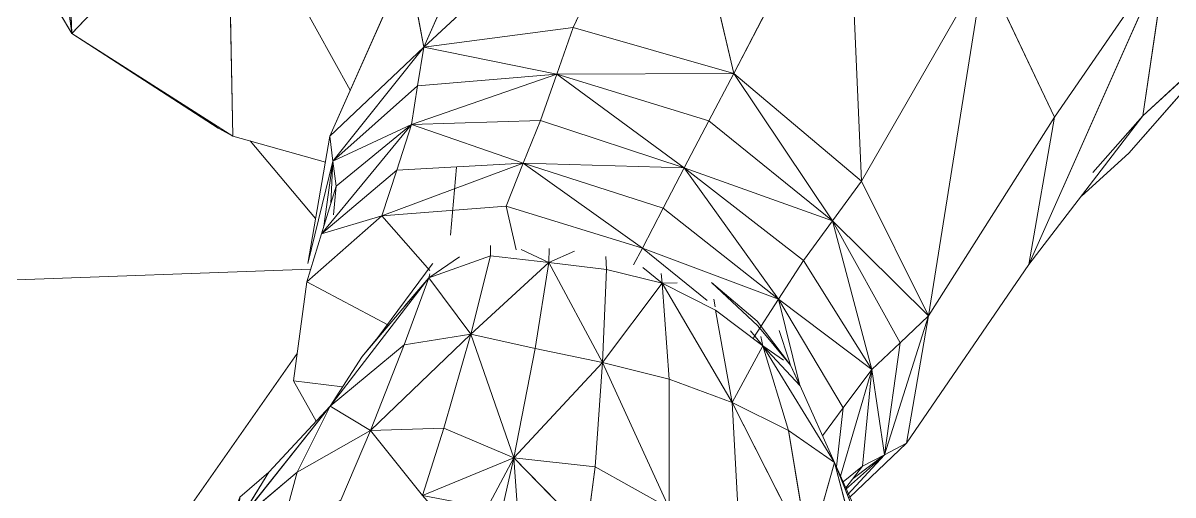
# Model space of a CAD drawing. Header units: centimetres. Extents: x -11896 to 2794, y -437 to 1921.
# Drawn here: x -11010.11 to -10990.32, y 516.11 to 524.23 of the extents above; entities that cross this region are included whole.
import ezdxf

# ---------------------------------------------------------------- set-up
doc = ezdxf.new("R2010")
doc.units = ezdxf.units.CM
doc.layers.add('A-GENM', color=7, linetype='Continuous', lineweight=9)

# ---------------------------------------------------------------- blocks, each defined once
blk = doc.blocks.new('EQ-01-002 - EQ-01-002_dwg_Group_9-1527182-Sección 2-1')
at = {"layer": 'A-GENM', "color": 30, "true_color": 0xff7f00}
for p, q in [((-11009.422, 527.817), (-11009.269, 524.046)), ((-11009.269, 524.046), (-11006.589, 526.868)), ((-11006.496, 522.281), (-11006.589, 526.868)), ((-11004.477, 523.073), (-11006.589, 526.868)), ((-11009.547, 526.133), (-11009.269, 524.046)), ((-11009.269, 524.046), (-11009.568, 524.55)), ((-11009.269, 524.046), (-11006.748, 522.419)), ((-11009.269, 524.046), (-11006.496, 522.281)), ((-11006.748, 522.419), (-11006.496, 522.281)), ((-11006.496, 522.281), (-11004.906, 521.836))]:
    blk.add_line(p, q, dxfattribs=at)
at = {"layer": 'A-GENM', "color": 1, "true_color": 0xff0000}
for p, q in [((-11003.214, 523.809), (-10998.921, 527.783)), ((-10998.921, 527.783), (-11000.642, 524.148)), ((-10998.921, 527.783), (-10997.876, 523.359)), ((-11001.716, 527.181), (-11003.214, 523.809)), ((-10995.932, 527.109), (-10997.876, 523.359)), ((-10997.876, 523.359), (-10995.932, 527.109)), ((-10995.679, 521.508), (-10995.932, 527.109)), ((-10990.429, 525.413), (-10992.8, 520.071)), ((-10992.362, 522.608), (-10990.429, 525.413)), ((-10990.429, 525.413), (-10990.838, 522.632)), ((-11003.488, 525.293), (-11004.83, 522.279)), ((-11003.488, 525.293), (-11003.214, 523.809)), ((-10993.576, 525.169), (-10995.679, 521.508)), ((-10993.576, 525.169), (-10995.679, 521.508)), ((-10993.576, 525.169), (-10995.679, 521.508)), ((-10993.576, 525.169), (-10994.53, 519.189)), ((-10994.53, 519.189), (-10993.576, 525.169)), ((-10993.576, 525.169), (-10994.53, 519.189)), ((-10993.576, 525.169), (-10992.362, 522.608)), ((-10991.083, 521.99), (-10989.164, 524.171)), ((-10990.838, 522.632), (-10989.164, 524.171)), ((-11003.214, 523.809), (-11000.642, 524.148)), ((-11000.642, 524.148), (-11000.924, 523.348)), ((-11000.642, 524.148), (-10997.876, 523.359)), ((-11000.642, 524.148), (-10997.876, 523.359)), ((-11004.83, 522.279), (-11003.214, 523.809)), ((-11003.214, 523.809), (-11004.775, 521.851)), ((-11003.214, 523.809), (-11003.319, 523.145)), ((-11003.214, 523.809), (-11003.319, 523.145)), ((-11003.214, 523.809), (-11000.924, 523.348)), ((-11000.924, 523.348), (-11003.214, 523.809)), ((-11003.425, 522.481), (-11000.924, 523.348)), ((-11003.319, 523.145), (-11000.924, 523.348)), ((-11003.319, 523.145), (-11000.924, 523.348)), ((-11001.207, 522.549), (-11000.924, 523.348)), ((-10997.876, 523.359), (-11000.924, 523.348)), ((-10998.735, 521.734), (-11000.924, 523.348)), ((-10998.306, 522.546), (-11000.924, 523.348)), ((-10997.876, 523.359), (-10998.306, 522.546)), ((-10995.679, 521.508), (-10997.876, 523.359)), ((-10997.876, 523.359), (-10996.18, 520.824)), ((-10995.679, 521.508), (-10997.876, 523.359)), ((-10997.876, 523.359), (-10996.18, 520.824)), ((-11004.775, 521.851), (-11003.319, 523.145)), ((-11003.425, 522.481), (-11003.319, 523.145)), ((-10994.53, 519.189), (-10992.362, 522.608)), ((-10992.8, 520.071), (-10990.838, 522.632)), ((-10990.838, 522.632), (-10992.8, 520.071)), ((-10992.362, 522.608), (-10992.8, 520.071)), ((-10991.701, 521.655), (-10990.838, 522.632)), ((-11004.972, 520.599), (-11003.425, 522.481)), ((-11003.425, 522.481), (-11004.775, 521.851)), ((-11003.425, 522.481), (-11004.719, 521.423)), ((-11003.679, 521.697), (-11003.425, 522.481)), ((-11003.425, 522.481), (-11003.679, 521.697)), ((-11003.425, 522.481), (-11001.207, 522.549)), ((-11003.425, 522.481), (-11001.501, 521.814)), ((-11001.501, 521.814), (-11001.207, 522.549)), ((-10998.735, 521.734), (-11001.207, 522.549)), ((-10998.735, 521.734), (-10998.306, 522.546)), ((-10998.735, 521.734), (-10998.306, 522.546)), ((-10998.306, 522.546), (-10996.18, 520.824)), ((-11005.073, 520.866), (-11006.201, 522.199)), ((-11006.201, 522.199), (-11005.073, 520.866)), ((-11005.073, 520.866), (-11006.201, 522.199)), ((-11005.206, 520.09), (-11004.83, 522.279)), ((-11004.83, 522.279), (-11004.775, 521.851)), ((-10991.895, 521.251), (-10991.083, 521.99)), ((-10991.895, 521.251), (-10991.083, 521.99)), ((-10991.083, 521.99), (-10991.895, 521.251)), ((-11005.206, 520.09), (-11004.775, 521.851)), ((-11004.775, 521.851), (-11005.206, 520.09)), ((-11004.931, 520.735), (-11004.775, 521.851)), ((-11004.931, 520.735), (-11004.775, 521.851)), ((-11004.775, 521.851), (-11004.931, 520.735)), ((-11004.812, 521.12), (-11004.775, 521.851)), ((-11004.812, 521.12), (-11004.775, 521.851)), ((-11004.775, 521.851), (-11004.812, 521.12)), ((-11004.719, 521.423), (-11004.775, 521.851)), ((-11003.933, 520.913), (-11001.501, 521.814)), ((-11003.679, 521.697), (-11001.501, 521.814)), ((-11001.794, 521.079), (-11001.501, 521.814)), ((-10999.449, 520.352), (-11001.501, 521.814)), ((-11001.501, 521.814), (-10999.092, 521.043)), ((-11001.501, 521.814), (-10998.735, 521.734)), ((-11001.501, 521.814), (-10999.449, 520.352)), ((-10999.092, 521.043), (-11001.501, 521.814)), ((-11001.501, 521.814), (-10999.092, 521.043)), ((-11001.501, 521.814), (-10998.735, 521.734)), ((-11004.972, 520.599), (-11003.679, 521.697)), ((-11003.933, 520.913), (-11003.679, 521.697)), ((-11003.679, 521.697), (-11003.933, 520.913)), ((-10999.092, 521.043), (-10998.735, 521.734)), ((-10998.735, 521.734), (-10997.109, 519.478)), ((-10998.735, 521.734), (-10996.68, 520.141)), ((-10998.735, 521.734), (-10996.18, 520.824)), ((-11004.972, 520.599), (-11004.719, 521.423)), ((-11004.719, 521.423), (-11004.767, 520.93)), ((-10995.679, 521.508), (-10996.18, 520.824)), ((-10995.679, 521.508), (-10994.53, 519.189)), ((-10995.679, 521.508), (-10994.53, 519.189)), ((-11003.933, 520.913), (-11001.794, 521.079)), ((-11003.933, 520.913), (-11001.794, 521.079)), ((-11003.933, 520.913), (-11001.794, 521.079)), ((-11001.621, 520.327), (-11001.794, 521.079)), ((-10999.449, 520.352), (-11001.794, 521.079)), ((-11001.794, 521.079), (-11001.621, 520.327)), ((-10999.449, 520.352), (-10999.092, 521.043)), ((-10999.449, 520.352), (-10999.092, 521.043)), ((-10999.092, 521.043), (-10997.109, 519.478)), ((-11005.226, 519.776), (-11003.933, 520.913)), ((-11004.972, 520.599), (-11003.933, 520.913)), ((-11003.933, 520.913), (-11003.11, 519.969)), ((-11003.11, 519.969), (-11003.933, 520.913)), ((-10996.68, 520.141), (-10996.18, 520.824)), ((-10994.53, 519.189), (-10996.18, 520.824)), ((-10995.502, 518.267), (-10996.18, 520.824)), ((-10996.18, 520.824), (-10995.016, 518.728)), ((-11004.972, 520.599), (-11005.226, 519.776)), ((-10999.602, 520.068), (-10999.449, 520.352)), ((-10999.449, 520.352), (-10998.334, 519.455)), ((-10999.449, 520.352), (-10997.109, 519.478)), ((-10997.109, 519.478), (-10996.68, 520.141)), ((-10995.502, 518.267), (-10996.68, 520.141)), ((-10994.905, 517), (-10992.8, 520.071)), ((-11005.159, 519.993), (-11010.669, 519.797)), ((-11010.669, 519.797), (-11005.159, 519.993)), ((-11005.159, 519.993), (-11010.669, 519.797)), ((-11005.454, 518.073), (-11005.226, 519.776)), ((-11005.226, 519.776), (-11003.819, 519.028)), ((-10997.539, 518.815), (-10997.109, 519.478)), ((-10996.743, 517.995), (-10997.109, 519.478)), ((-10997.109, 519.478), (-10995.994, 517.609)), ((-10997.109, 519.478), (-10995.502, 518.267)), ((-10994.53, 519.189), (-10995.285, 516.803)), ((-10994.53, 519.189), (-10995.016, 518.728)), ((-10994.53, 519.189), (-10994.905, 517)), ((-10995.502, 518.267), (-10995.016, 518.728)), ((-10995.502, 518.267), (-10995.016, 518.728)), ((-10995.016, 518.728), (-10995.285, 516.803)), ((-11009.481, 512.703), (-11005.391, 518.546)), ((-11009.481, 512.703), (-11005.391, 518.546)), ((-11005.391, 518.546), (-11009.481, 512.703)), ((-10995.502, 518.267), (-10996.041, 516.434)), ((-10995.994, 517.609), (-10995.502, 518.267)), ((-10995.502, 518.267), (-10995.665, 516.606)), ((-10995.502, 518.267), (-10995.285, 516.803)), ((-11005.454, 518.073), (-11005.063, 517.382)), ((-11005.454, 518.073), (-11004.612, 517.968)), ((-11005.454, 518.073), (-11005.063, 517.382)), ((-10996.353, 517.13), (-10995.994, 517.609)), ((-10995.994, 517.609), (-10996.112, 516.593)), ((-10994.905, 517), (-10995.89, 516.068)), ((-10994.905, 517), (-10995.285, 516.803)), ((-10995.285, 516.803), (-10995.959, 516.203)), ((-10995.919, 516.12), (-10995.285, 516.803)), ((-10995.827, 516.396), (-10995.285, 516.803)), ((-10995.665, 516.606), (-10995.285, 516.803)), ((-10995.996, 516.335), (-10995.665, 516.606)), ((-10995.951, 516.236), (-10995.665, 516.606)), ((-10995.665, 516.606), (-10995.951, 516.236))]:
    blk.add_line(p, q, dxfattribs=at)
at = {"layer": 'A-GENM', "color": 164, "true_color": 0x0029a5}
for p, q in [((-11006.589, 526.868), (-11004.477, 523.073)), ((-11004.477, 523.073), (-11006.589, 526.868))]:
    blk.add_line(p, q, dxfattribs=at)
at = {"layer": 'A-GENM', "color": 251, "true_color": 0x666666}
for p, q in [((-11002.65, 521.748), (-11002.75, 520.576)), ((-11003.125, 519.847), (-11002.066, 520.224)), ((-11003.125, 519.847), (-11002.066, 520.224)), ((-11003.11, 519.857), (-11002.596, 520.208)), ((-11002.596, 520.208), (-11003.11, 519.857)), ((-11002.596, 520.208), (-11003.11, 519.857)), ((-11002.404, 518.876), (-11002.066, 520.224)), ((-11002.066, 520.224), (-11002.065, 520.399)), ((-11002.066, 520.224), (-11002.065, 520.399)), ((-11002.066, 520.224), (-11001.059, 520.11)), ((-11001.059, 520.11), (-11001.538, 520.33)), ((-11001.538, 520.33), (-11001.059, 520.11)), ((-11001.059, 520.11), (-11001.054, 520.349)), ((-11001.054, 520.349), (-11001.059, 520.11)), ((-11001.059, 520.11), (-11001.054, 520.349)), ((-11001.059, 520.11), (-11000.621, 520.301)), ((-11001.059, 520.11), (-11000.621, 520.301)), ((-11001.059, 520.11), (-11000.621, 520.301)), ((-11000.07, 519.99), (-11000.078, 520.212)), ((-11000.078, 520.212), (-11000.07, 519.99)), ((-11003.071, 520.079), (-11004.002, 518.821)), ((-11003.071, 520.079), (-11003.057, 520.089)), ((-11002.404, 518.876), (-11001.059, 520.11)), ((-11001.059, 520.11), (-11001.296, 518.627)), ((-11001.059, 520.11), (-11000.14, 518.388)), ((-11001.059, 520.11), (-11000.07, 519.99)), ((-11000.07, 519.99), (-11001.059, 520.11)), ((-10999.11, 519.754), (-10999.446, 520.02)), ((-10999.446, 520.02), (-10999.11, 519.754)), ((-10999.446, 520.02), (-10999.11, 519.754)), ((-11004.825, 517.638), (-11003.125, 519.847)), ((-11004.274, 518.492), (-11003.125, 519.847)), ((-11003.125, 519.847), (-11003.552, 518.693)), ((-11003.125, 519.847), (-11003.552, 518.693)), ((-11003.552, 518.693), (-11003.125, 519.847)), ((-11003.125, 519.847), (-11003.54, 519.362)), ((-11003.125, 519.847), (-11003.54, 519.362)), ((-11003.54, 519.362), (-11003.125, 519.847)), ((-11003.125, 519.847), (-11003.11, 519.911)), ((-11003.125, 519.847), (-11003.11, 519.911)), ((-11003.125, 519.847), (-11003.11, 519.911)), ((-11003.125, 519.847), (-11002.404, 518.876)), ((-11000.14, 518.388), (-11000.07, 519.99)), ((-11000.07, 519.99), (-11000.14, 518.388)), ((-11000.14, 518.388), (-11000.07, 519.99)), ((-10999.11, 519.754), (-11000.07, 519.99)), ((-10999.11, 519.754), (-10999.129, 519.919)), ((-10999.129, 519.919), (-10999.11, 519.754)), ((-10999.11, 519.754), (-10999.129, 519.919)), ((-10999.11, 519.754), (-11000.14, 518.388)), ((-10999.11, 519.754), (-10998.851, 519.757)), ((-10997.904, 517.702), (-10999.11, 519.754)), ((-10998.991, 518.1), (-10999.11, 519.754)), ((-10999.11, 519.754), (-10998.191, 519.288)), ((-10999.11, 519.754), (-10998.991, 518.1)), ((-10999.11, 519.754), (-10998.191, 519.288)), ((-10997.464, 519.018), (-10998.264, 519.764)), ((-10998.264, 519.764), (-10997.476, 519.102)), ((-10998.2, 519.347), (-10998.22, 519.475)), ((-10998.22, 519.475), (-10998.2, 519.347)), ((-10998.2, 519.347), (-10998.22, 519.475)), ((-10997.904, 517.702), (-10998.191, 519.288)), ((-10998.191, 519.288), (-10997.378, 518.673)), ((-10998.191, 519.288), (-10997.378, 518.673)), ((-10996.903, 518.345), (-10997.476, 519.102)), ((-10997.464, 519.018), (-10996.903, 518.345)), ((-11004.274, 518.492), (-11004.002, 518.821)), ((-11004.13, 517.219), (-11002.404, 518.876)), ((-11004.13, 517.219), (-11002.404, 518.876)), ((-11002.404, 518.876), (-11004.13, 517.219)), ((-11003.552, 518.693), (-11002.404, 518.876)), ((-11003.552, 518.693), (-11002.404, 518.876)), ((-11002.404, 518.876), (-11003.552, 518.693)), ((-11002.866, 517.259), (-11002.404, 518.876)), ((-11002.866, 517.259), (-11002.404, 518.876)), ((-11002.404, 518.876), (-11002.866, 517.259)), ((-11001.662, 516.752), (-11002.404, 518.876)), ((-11002.404, 518.876), (-11001.296, 518.627)), ((-11001.662, 516.752), (-11002.404, 518.876)), ((-11002.404, 518.876), (-11001.662, 516.752)), ((-10997.378, 518.673), (-10997.589, 518.933)), ((-10997.589, 518.933), (-10997.378, 518.673)), ((-10997.378, 518.673), (-10997.589, 518.933)), ((-10997.378, 518.673), (-10997.416, 518.838)), ((-10997.378, 518.673), (-10997.416, 518.838)), ((-10997.416, 518.838), (-10997.378, 518.673)), ((-10996.929, 518.432), (-10997.095, 518.938)), ((-11004.825, 517.638), (-11003.552, 518.693)), ((-11004.274, 518.492), (-11004.158, 518.632)), ((-11004.13, 517.219), (-11003.552, 518.693)), ((-11004.13, 517.219), (-11003.552, 518.693)), ((-11001.662, 516.752), (-11001.296, 518.627)), ((-11001.296, 518.627), (-11000.14, 518.388)), ((-10997.904, 517.702), (-10997.378, 518.673)), ((-10997.378, 518.673), (-10996.936, 517.217)), ((-10997.378, 518.673), (-10996.146, 516.667)), ((-10997.378, 518.673), (-10996.735, 517.987)), ((-10997.378, 518.673), (-10997.021, 518.427)), ((-10997.378, 518.673), (-10997.021, 518.427)), ((-11004.825, 517.638), (-11004.274, 518.492)), ((-10996.903, 518.345), (-10996.929, 518.432)), ((-11001.662, 516.752), (-11000.14, 518.388)), ((-11000.265, 516.593), (-11000.14, 518.388)), ((-10998.99, 515.882), (-11000.14, 518.388)), ((-10998.991, 518.1), (-11000.14, 518.388)), ((-10996.735, 517.987), (-10996.903, 518.345)), ((-10996.903, 518.345), (-10996.74, 517.996)), ((-10996.74, 517.996), (-10996.903, 518.345)), ((-10998.99, 515.882), (-10998.991, 518.1)), ((-10997.904, 517.702), (-10998.991, 518.1)), ((-10998.991, 518.1), (-10998.99, 515.882)), ((-10996.146, 516.667), (-10996.735, 517.987)), ((-11006.407, 515.647), (-11004.825, 517.638)), ((-11005.881, 516.501), (-11004.825, 517.638)), ((-11005.881, 516.501), (-11004.825, 517.638)), ((-11004.825, 517.638), (-11005.881, 516.501)), ((-11005.392, 516.506), (-11004.825, 517.638)), ((-11004.13, 517.219), (-11004.825, 517.638)), ((-10997.796, 515.699), (-10997.904, 517.702)), ((-10996.586, 515.106), (-10997.904, 517.702)), ((-10997.904, 517.702), (-10996.936, 517.217)), ((-11002.866, 517.259), (-11004.13, 517.219)), ((-11002.866, 517.259), (-11004.13, 517.219)), ((-11002.866, 517.259), (-11004.13, 517.219)), ((-11003.237, 516.103), (-11002.866, 517.259)), ((-11001.662, 516.752), (-11002.866, 517.259)), ((-11001.662, 516.752), (-11002.866, 517.259)), ((-11005.392, 516.506), (-11004.13, 517.219)), ((-11004.637, 516.022), (-11004.13, 517.219)), ((-11004.637, 516.022), (-11004.13, 517.219)), ((-11004.13, 517.219), (-11004.637, 516.022)), ((-11003.237, 516.103), (-11004.13, 517.219)), ((-10996.586, 515.106), (-10996.936, 517.217)), ((-10996.936, 517.217), (-10996.146, 516.667)), ((-11001.662, 516.752), (-11003.237, 516.103)), ((-11001.662, 516.752), (-11002.121, 515.889)), ((-11001.662, 516.752), (-11001.903, 515.69)), ((-11001.597, 515.784), (-11001.662, 516.752)), ((-11000.414, 515.471), (-11001.662, 516.752)), ((-11000.265, 516.593), (-11001.662, 516.752)), ((-11000.265, 516.593), (-11001.662, 516.752)), ((-11001.662, 516.752), (-11000.414, 515.471)), ((-11000.265, 516.593), (-11001.662, 516.752)), ((-10996.586, 515.106), (-10996.146, 516.667)), ((-10996.146, 516.667), (-10995.806, 515.916)), ((-10995.176, 514.264), (-10996.146, 516.667)), ((-10995.684, 514.924), (-10996.146, 516.667)), ((-10995.806, 515.916), (-10996.146, 516.667)), ((-11005.392, 516.506), (-11006.407, 515.647)), ((-11006.407, 515.647), (-11005.881, 516.501)), ((-11006.376, 516.076), (-11005.881, 516.501)), ((-11005.709, 515.341), (-11005.392, 516.506)), ((-11005.709, 515.341), (-11005.392, 516.506)), ((-11000.414, 515.471), (-11000.265, 516.593)), ((-11000.265, 516.593), (-11000.414, 515.471)), ((-10998.99, 515.882), (-11000.265, 516.593))]:
    blk.add_line(p, q, dxfattribs=at)
at = {"layer": 'A-GENM', "color": 164, "true_color": 0x0029a5, "flags": 128}
for points in [[(-11009.562, 527.975), (-11009.422, 527.817), (-11009.269, 524.046), (-11009.547, 526.133)], [(-11006.589, 526.868), (-11009.269, 524.046), (-11009.422, 527.817)], [(-11006.589, 526.868), (-11006.496, 522.281), (-11009.269, 524.046), (-11006.589, 526.868)], [(-11004.906, 521.836), (-11006.496, 522.281), (-11006.589, 526.868)], [(-11009.547, 526.133), (-11009.269, 524.046), (-11009.461, 524.37)], [(-11009.461, 524.37), (-11009.269, 524.046), (-11007.818, 523.109)], [(-11007.818, 523.109), (-11009.269, 524.046), (-11006.496, 522.281), (-11006.617, 522.348)], [(-11006.617, 522.348), (-11006.496, 522.281), (-11004.906, 521.836)]]:
    blk.add_lwpolyline(points, dxfattribs=at)
at = {"layer": 'A-GENM', "color": 1, "true_color": 0xff0000, "flags": 128}
for points in [[(-11005.206, 520.09), (-11004.83, 522.279), (-11003.488, 525.293), (-11004.83, 522.279), (-11003.214, 523.809), (-11003.488, 525.293), (-11003.214, 523.809), (-11001.716, 527.181), (-10998.921, 527.783), (-11001.716, 527.181), (-11003.214, 523.809), (-10998.921, 527.783), (-11003.214, 523.809), (-11000.642, 524.148)], [(-10997.876, 523.359), (-10995.932, 527.109), (-10993.576, 525.169)], [(-10993.576, 525.169), (-10992.362, 522.608), (-10990.429, 525.413), (-10993.576, 525.169)], [(-10992.8, 520.071), (-10990.838, 522.632), (-10990.429, 525.413)], [(-10990.429, 525.413), (-10992.8, 520.071), (-10990.429, 525.413), (-10992.362, 522.608)], [(-10990.429, 525.413), (-10990.838, 522.632), (-10989.164, 524.171), (-10990.838, 522.632)], [(-10994.53, 519.189), (-10992.362, 522.608), (-10993.576, 525.169)], [(-11000.642, 524.148), (-11003.214, 523.809), (-11000.924, 523.348)], [(-10996.18, 520.824), (-10997.876, 523.359), (-10998.306, 522.546), (-11000.924, 523.348), (-10998.306, 522.546), (-10997.876, 523.359), (-11000.924, 523.348), (-10997.876, 523.359), (-11000.642, 524.148), (-11000.924, 523.348), (-11000.642, 524.148)], [(-11003.214, 523.809), (-11004.83, 522.279), (-11004.775, 521.851), (-11004.83, 522.279), (-11005.206, 520.09), (-11004.775, 521.851)], [(-11003.425, 522.481), (-11003.319, 523.145), (-11004.775, 521.851), (-11003.319, 523.145), (-11003.214, 523.809)], [(-11000.924, 523.348), (-11003.319, 523.145), (-11003.425, 522.481), (-11000.924, 523.348)], [(-11000.924, 523.348), (-11003.425, 522.481), (-11001.207, 522.549)], [(-11001.207, 522.549), (-11000.924, 523.348), (-11001.207, 522.549), (-10998.735, 521.734)], [(-10995.016, 518.728), (-10994.53, 519.189), (-10996.18, 520.824), (-10994.53, 519.189), (-10995.679, 521.508), (-10996.18, 520.824), (-10995.679, 521.508), (-10997.876, 523.359)], [(-10992.362, 522.608), (-10992.8, 520.071), (-10992.362, 522.608), (-10994.53, 519.189)], [(-11004.719, 521.423), (-11004.972, 520.599), (-11004.719, 521.423), (-11003.425, 522.481)], [(-11004.719, 521.423), (-11004.775, 521.851), (-11004.719, 521.423), (-11003.425, 522.481)], [(-11001.207, 522.549), (-11003.425, 522.481), (-11001.501, 521.814), (-11003.425, 522.481), (-11003.679, 521.697), (-11001.501, 521.814), (-11003.679, 521.697), (-11003.933, 520.913)], [(-10998.735, 521.734), (-11001.207, 522.549), (-11001.501, 521.814), (-11001.207, 522.549)], [(-10998.306, 522.546), (-10998.735, 521.734), (-10996.18, 520.824), (-10998.735, 521.734), (-10996.68, 520.141), (-10996.18, 520.824), (-10996.68, 520.141), (-10995.502, 518.267)], [(-10998.334, 519.455), (-10999.449, 520.352), (-11001.501, 521.814)], [(-10999.092, 521.043), (-10998.735, 521.734), (-11001.501, 521.814)], [(-10997.109, 519.478), (-10998.735, 521.734), (-10999.092, 521.043)], [(-10995.502, 518.267), (-10996.68, 520.141), (-10997.109, 519.478), (-10996.68, 520.141), (-10998.735, 521.734), (-10997.109, 519.478)], [(-11001.794, 521.079), (-10999.449, 520.352), (-10999.602, 520.068)], [(-11001.621, 520.327), (-11001.794, 521.079), (-10999.449, 520.352), (-10999.602, 520.068)], [(-10999.092, 521.043), (-10997.109, 519.478), (-10999.092, 521.043), (-10999.449, 520.352)], [(-11003.933, 520.913), (-11004.972, 520.599), (-11003.933, 520.913), (-11005.226, 519.776), (-11004.972, 520.599), (-11005.226, 519.776), (-11005.454, 518.073)], [(-11003.11, 519.969), (-11003.933, 520.913), (-11005.226, 519.776), (-11003.819, 519.028)], [(-10999.449, 520.352), (-10997.109, 519.478), (-10999.449, 520.352), (-10998.334, 519.455)], [(-10994.53, 519.189), (-10994.905, 517), (-10992.8, 520.071), (-10994.905, 517), (-10995.89, 516.068)], [(-11003.819, 519.028), (-11005.226, 519.776), (-11005.454, 518.073), (-11004.612, 517.968)], [(-10996.353, 517.13), (-10995.994, 517.609), (-10997.109, 519.478), (-10995.994, 517.609), (-10995.502, 518.267)], [(-10995.89, 516.068), (-10994.905, 517), (-10995.285, 516.803), (-10994.905, 517), (-10994.53, 519.189), (-10995.285, 516.803), (-10994.53, 519.189), (-10995.016, 518.728)], [(-10995.016, 518.728), (-10995.285, 516.803), (-10995.016, 518.728), (-10995.502, 518.267), (-10995.285, 516.803), (-10995.502, 518.267), (-10995.665, 516.606), (-10995.285, 516.803), (-10995.665, 516.606)], [(-10996.041, 516.434), (-10995.502, 518.267), (-10995.994, 517.609), (-10996.112, 516.593)], [(-10995.951, 516.236), (-10995.665, 516.606), (-10995.502, 518.267), (-10996.041, 516.434)], [(-11004.612, 517.968), (-11005.454, 518.073), (-11005.063, 517.382)], [(-10996.112, 516.593), (-10995.994, 517.609), (-10996.353, 517.13)]]:
    blk.add_lwpolyline(points, dxfattribs=at)
for points in [[(-11000.642, 524.148), (-10998.921, 527.783)], [(-10997.876, 523.359), (-10998.921, 527.783)], [(-10991.083, 521.99), (-10989.164, 524.171)], [(-11003.214, 523.809), (-11004.775, 521.851)], [(-10998.735, 521.734), (-11000.924, 523.348)], [(-11003.425, 522.481), (-11004.972, 520.599)], [(-11003.425, 522.481), (-11004.775, 521.851)], [(-10998.306, 522.546), (-10996.18, 520.824)], [(-11003.933, 520.913), (-11001.501, 521.814)], [(-11001.794, 521.079), (-11001.501, 521.814)], [(-11003.679, 521.697), (-11004.972, 520.599)], [(-10995.502, 518.267), (-10996.18, 520.824)], [(-10995.016, 518.728), (-10996.18, 520.824)], [(-10997.539, 518.815), (-10997.109, 519.478)], [(-10996.743, 517.995), (-10997.109, 519.478)], [(-10995.502, 518.267), (-10997.109, 519.478)], [(-10995.959, 516.203), (-10995.285, 516.803)], [(-10995.919, 516.12), (-10995.285, 516.803)], [(-10995.827, 516.396), (-10995.285, 516.803)]]:
    blk.add_lwpolyline(points, close=True, dxfattribs=at)
at = {"layer": 'A-GENM', "color": 251, "true_color": 0x666666, "flags": 128}
for points in [[(-11003.125, 519.847), (-11002.404, 518.876), (-11003.125, 519.847), (-11002.066, 520.224)], [(-11002.066, 520.224), (-11001.059, 520.11), (-11002.404, 518.876), (-11001.059, 520.11), (-11001.296, 518.627)], [(-11002.065, 520.399), (-11002.066, 520.224), (-11001.059, 520.11), (-11001.538, 520.33)], [(-11000.14, 518.388), (-10999.11, 519.754), (-11000.07, 519.99), (-11000.078, 520.212)], [(-11001.296, 518.627), (-11001.059, 520.11), (-11000.14, 518.388)], [(-11000.14, 518.388), (-11001.059, 520.11), (-11000.07, 519.99)], [(-11004.274, 518.492), (-11004.825, 517.638), (-11004.274, 518.492), (-11003.125, 519.847)], [(-11004.158, 518.632), (-11004.274, 518.492), (-11003.125, 519.847)], [(-11000.07, 519.99), (-10999.11, 519.754), (-11000.14, 518.388)], [(-10997.378, 518.673), (-10998.191, 519.288), (-10997.904, 517.702), (-10998.191, 519.288), (-10999.11, 519.754), (-10997.904, 517.702), (-10999.11, 519.754), (-10998.991, 518.1)], [(-11001.296, 518.627), (-11002.404, 518.876), (-11001.296, 518.627), (-11001.662, 516.752)], [(-11003.552, 518.693), (-11004.13, 517.219), (-11004.825, 517.638), (-11004.13, 517.219), (-11005.392, 516.506)], [(-11001.662, 516.752), (-11001.296, 518.627), (-11000.14, 518.388), (-11001.296, 518.627)], [(-10996.936, 517.217), (-10997.378, 518.673), (-10997.904, 517.702), (-10997.378, 518.673)], [(-10996.936, 517.217), (-10997.378, 518.673), (-10996.146, 516.667), (-10997.378, 518.673), (-10996.735, 517.987), (-10996.146, 516.667), (-10996.735, 517.987)], [(-10997.021, 518.427), (-10997.378, 518.673), (-10996.735, 517.987)], [(-10998.99, 515.882), (-11000.265, 516.593), (-11000.14, 518.388), (-11000.265, 516.593)], [(-10998.991, 518.1), (-10997.904, 517.702), (-10998.991, 518.1), (-11000.14, 518.388)], [(-11000.14, 518.388), (-10998.991, 518.1), (-10998.99, 515.882)], [(-11005.392, 516.506), (-11006.407, 515.647), (-11004.825, 517.638)], [(-11004.825, 517.638), (-11006.407, 515.647), (-11005.881, 516.501)], [(-10997.796, 515.699), (-10996.586, 515.106), (-10997.904, 517.702), (-10996.586, 515.106), (-10996.936, 517.217), (-10997.904, 517.702), (-10996.936, 517.217)], [(-11003.237, 516.103), (-11001.662, 516.752), (-11002.866, 517.259)], [(-11002.866, 517.259), (-11003.237, 516.103), (-11002.121, 515.889)], [(-11002.167, 514.871), (-11003.237, 516.103), (-11002.866, 517.259)], [(-11004.13, 517.219), (-11005.392, 516.506), (-11005.709, 515.341)], [(-10996.936, 517.217), (-10996.586, 515.106), (-10996.146, 516.667), (-10996.586, 515.106)], [(-10995.684, 514.924), (-10996.146, 516.667), (-10996.936, 517.217)], [(-10996.146, 516.667), (-10995.806, 515.916), (-10995.176, 514.264), (-10996.146, 516.667), (-10996.936, 517.217)], [(-11002.121, 515.889), (-11001.662, 516.752), (-11003.237, 516.103), (-11002.167, 514.871)], [(-11002.121, 515.889), (-11001.662, 516.752), (-11001.903, 515.69)], [(-11001.597, 515.784), (-11001.662, 516.752), (-11001.903, 515.69)], [(-11000.414, 515.471), (-11001.662, 516.752), (-11001.597, 515.784)], [(-10995.901, 513.298), (-10995.176, 514.264), (-10996.146, 516.667), (-10995.684, 514.924)], [(-11005.881, 516.501), (-11006.376, 516.076), (-11005.881, 516.501), (-11006.407, 515.647), (-11006.376, 516.076), (-11006.407, 515.647), (-11006.504, 515.724), (-11006.376, 516.076), (-11006.504, 515.724), (-11006.645, 515.678)], [(-11005.392, 516.506), (-11006.407, 515.647), (-11005.709, 515.341), (-11004.637, 516.022)], [(-11001.597, 515.784), (-11000.414, 515.471), (-11000.265, 516.593)], [(-11000.414, 515.471), (-10998.99, 515.882), (-11000.265, 516.593)]]:
    blk.add_lwpolyline(points, dxfattribs=at)
for points in [[(-11002.066, 520.224), (-11002.404, 518.876)], [(-11003.125, 519.847), (-11004.825, 517.638)], [(-11003.552, 518.693), (-11004.825, 517.638)], [(-11001.662, 516.752), (-11000.14, 518.388)], [(-10998.99, 515.882), (-11000.14, 518.388)], [(-11005.392, 516.506), (-11004.825, 517.638)], [(-10997.796, 515.699), (-10997.904, 517.702)]]:
    blk.add_lwpolyline(points, close=True, dxfattribs=at)
blk = doc.blocks.new('EQ-01-002 - EQ-01-002_dwg-1527181-Sección 2-1')
blk.add_blockref('EQ-01-002 - EQ-01-002_dwg_Group_9-1527182-Sección 2-1', (0, 0))
blk = doc.blocks.new('EQ-01-002 - EQ-01-002-1481515-Sección 2-1')
blk.add_blockref('EQ-01-002 - EQ-01-002_dwg-1527181-Sección 2-1', (0, 0))
blk = doc.blocks.new('PQ_RVR_MEP-01_ZZ_ZZ_MO_T_A_rvt-1-Sección 2-1')
at = {"layer": 'A-GENM', "lineweight": 9}
blk.add_blockref('EQ-01-002 - EQ-01-002-1481515-Sección 2-1', (0, 0), dxfattribs=at)

msp = doc.modelspace()

# ---------------------------------------------------------------- block references
at = {"lineweight": 5}
msp.add_blockref('PQ_RVR_MEP-01_ZZ_ZZ_MO_T_A_rvt-1-Sección 2-1', (0, 0), dxfattribs=at)

doc.saveas('drawing.dxf')
